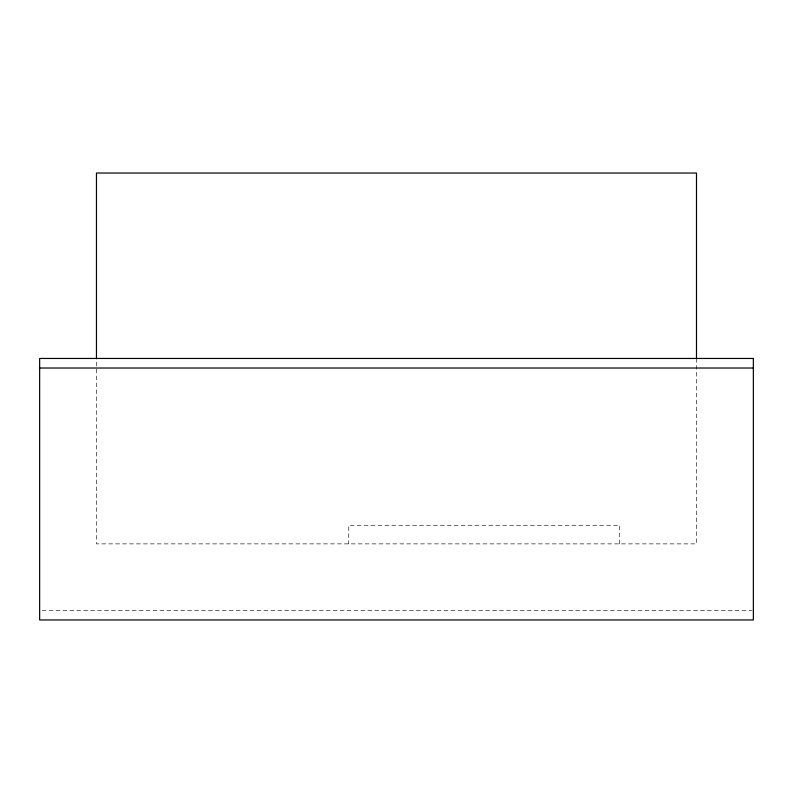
<?xml version="1.0" encoding="UTF-8"?>
<svg xmlns="http://www.w3.org/2000/svg" width="793" height="793" viewBox="0 0 793 793"><rect width="100%" height="100%" fill="white"/><g stroke="black" fill="none" stroke-linecap="round" stroke-linejoin="round"><path stroke-width="0.59" stroke-dasharray="3.96 2.97" d="M42.128 610.402L752.111 610.402M696.492 358.456L696.492 543.879L96.459 543.879L96.459 358.456M619.72 543.879L619.72 525.273L348.761 525.273L348.761 543.879"/><path stroke-width="1.19" d="M39.65 368.021L753.35 368.021M696.492 358.456L696.492 173.033L96.459 173.033L96.459 358.456M753.35 358.456L39.65 358.456L39.65 619.967L753.35 619.967L753.35 358.456"/></g></svg>
